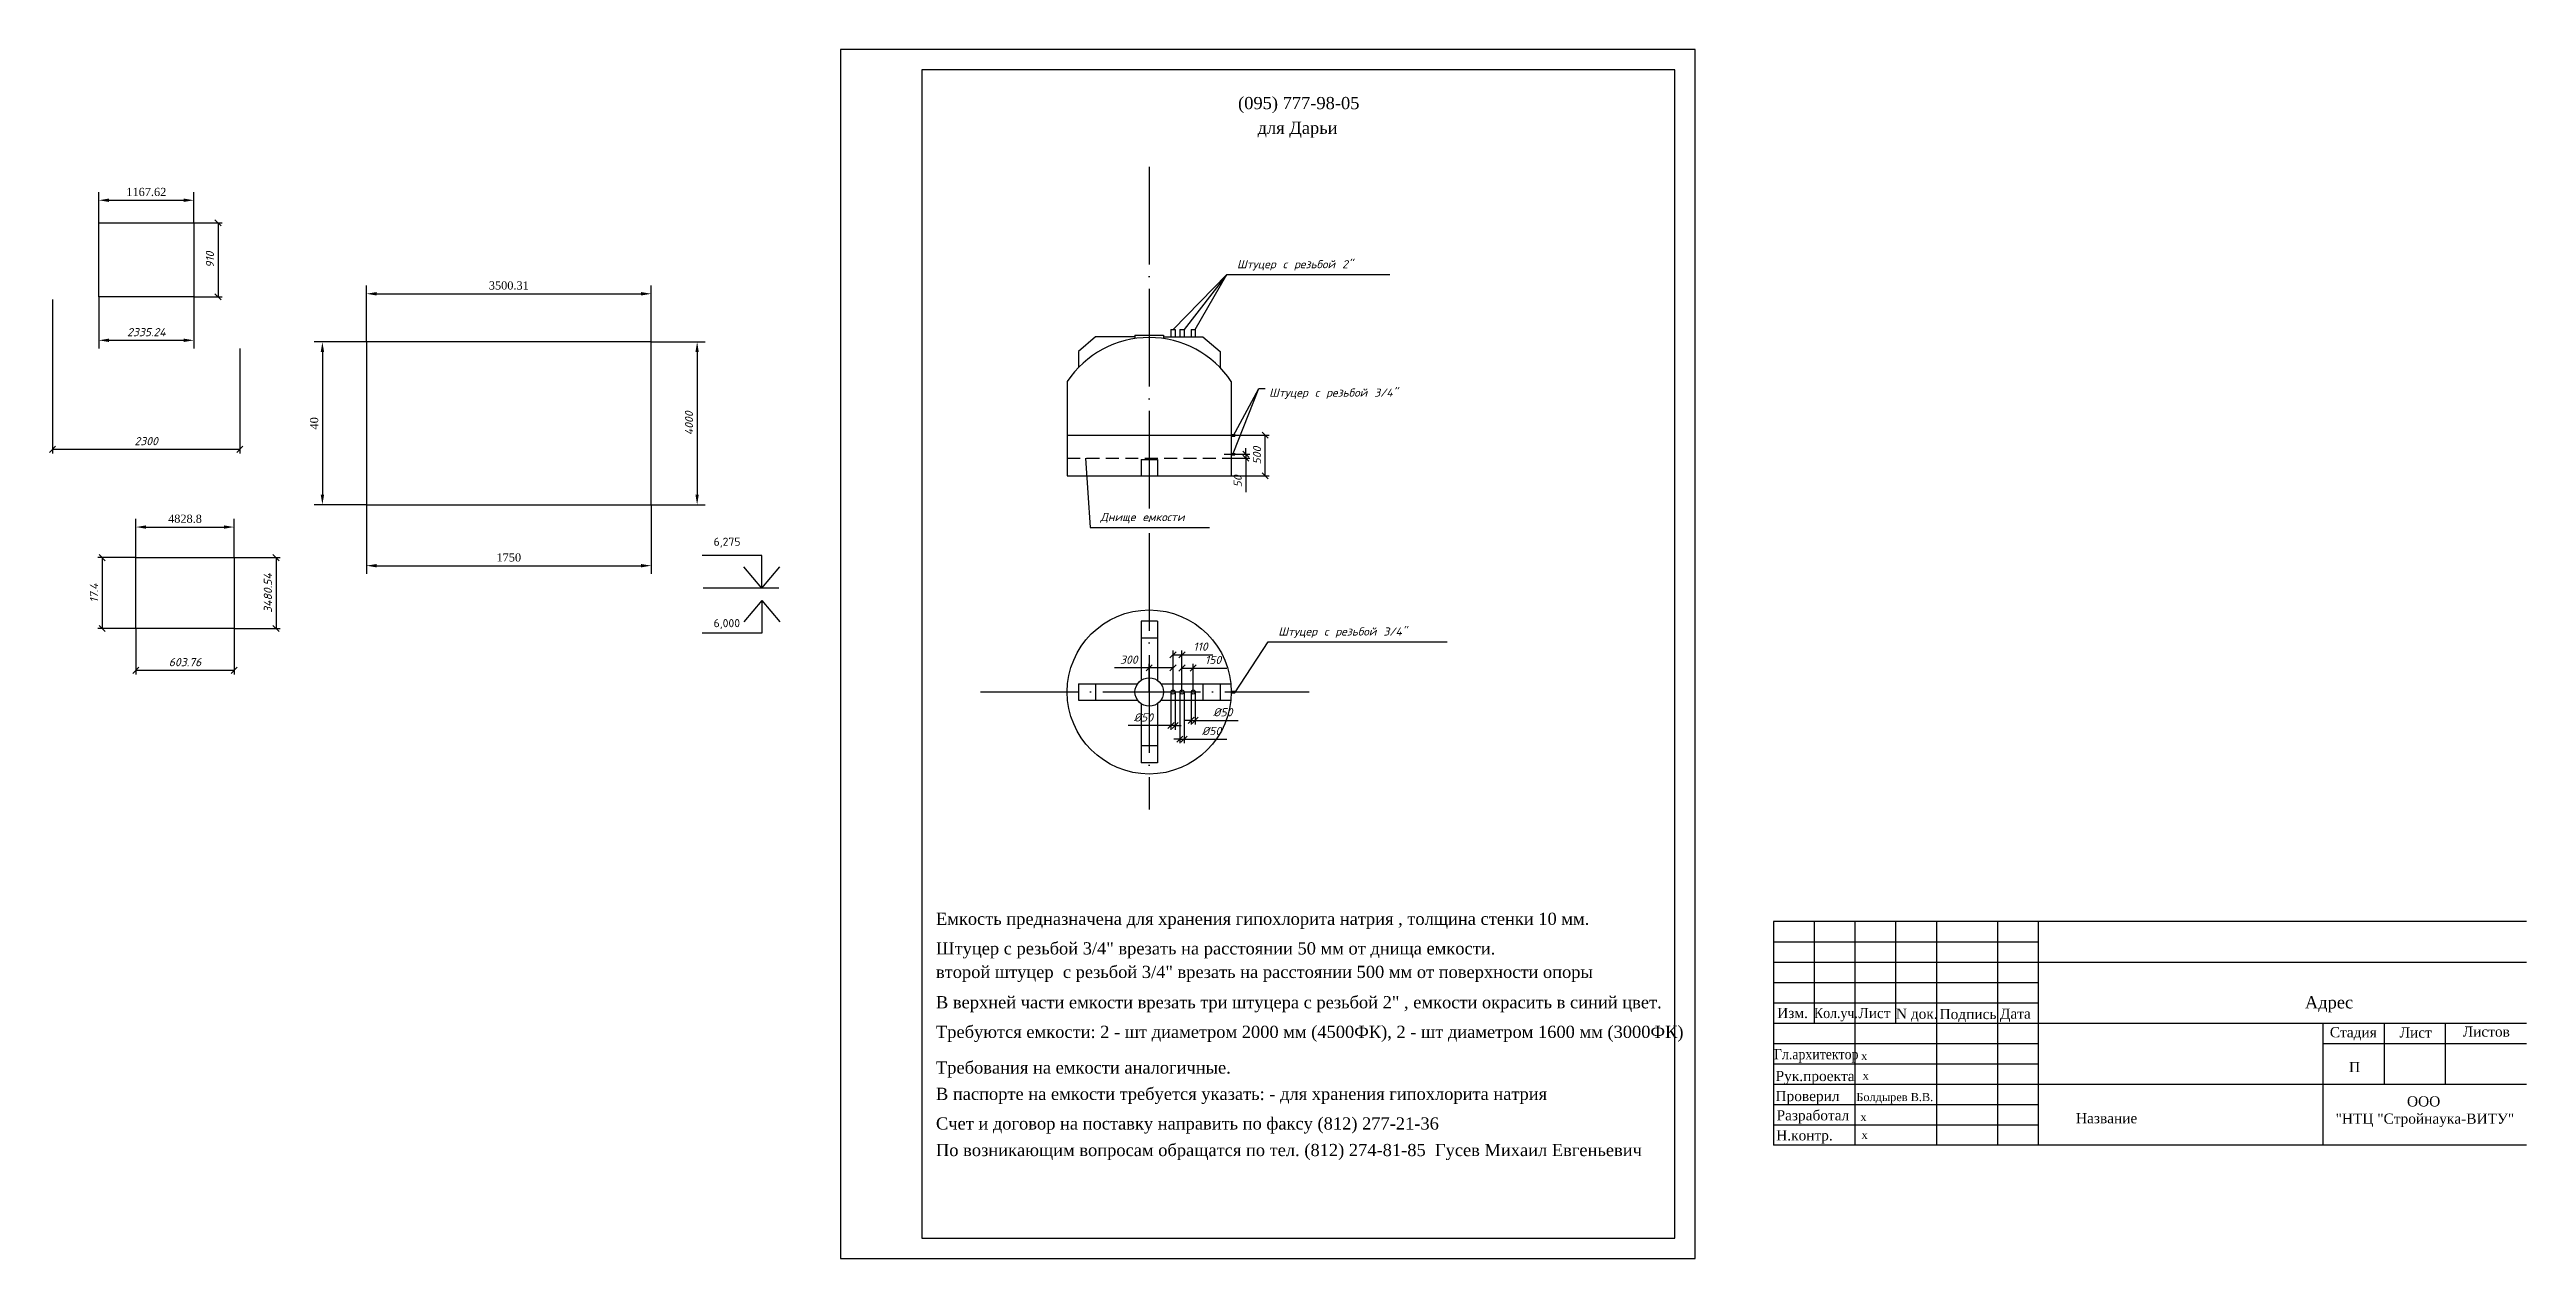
# Model space of a CAD drawing. Header units: millimetres. Extents: x -206 to 60656, y 401 to 30101.
import ezdxf

# ---------------------------------------------------------------- set-up
doc = ezdxf.new("R2010")
doc.units = ezdxf.units.MM
doc.linetypes.add('ACAD_ISO04W100', pattern=[30, 24, -3, 0, -3])
doc.linetypes.add('DASHED2', pattern=[9.525, 6.35, -3.175])
doc.layers.add('Размеры', color=7, linetype='Continuous')
doc.styles.add('CН', font='')
doc.styles.add('СИС', font='txt.shx', dxfattribs={"oblique": 15, "height": 200})
doc.styles.add('СН с наклоном', font='', dxfattribs={"oblique": 15})
doc.styles.get('CН').set_extended_font_data('Times New Roman Cyr')
doc.styles.get('СН с наклоном').set_extended_font_data('Times New Roman Cyr')
doc.dimstyles.new('1 CН-1', dxfattribs={"dimscale": 0, "dimtxt": 200, "dimasz": 250, "dimexe": 200, "dimexo": 0.625, "dimgap": 100, "dimtad": 1, "dimlfac": 0.01, "dimdsep": 46, "dimtxsty": 'CН', "dimcen": 2.5, "dimclrd": 3, "dimclre": 3, "dimclrt": 7, "dimadec": 0, "dimazin": 0, "dimtm": 1e-09, "dimtfac": 1, "dimtmove": 0, "dimatfit": 3, "dimldrblk": 'NONE', "dimfxl": 0, "dimtolj": 1, "dimtzin": 0, "dimarcsym": 0})
doc.dimstyles.new('1 СИС', dxfattribs={"dimscale": 0, "dimtxt": 200, "dimasz": 150, "dimexe": 100, "dimexo": 0.625, "dimgap": 100, "dimtad": 1, "dimlfac": 0.01, "dimdsep": 46, "dimtxsty": 'СИС', "dimblk": 'OBLIQUE', "dimcen": 2.5, "dimclrd": 3, "dimclre": 3, "dimclrt": 7, "dimadec": 0, "dimazin": 0, "dimtm": 1e-09, "dimtfac": 1, "dimtmove": 0, "dimatfit": 3, "dimldrblk": 'NONE', "dimfxl": 0, "dimtolj": 1, "dimtzin": 0, "dimarcsym": 0})
doc.dimstyles.new('200 CН-1', dxfattribs={"dimscale": 0, "dimtxt": 200, "dimasz": 250, "dimexe": 200, "dimexo": 0.625, "dimgap": 100, "dimtad": 1, "dimlfac": 2, "dimdsep": 46, "dimtxsty": 'CН', "dimcen": 2.5, "dimclrd": 3, "dimclre": 3, "dimclrt": 7, "dimadec": 0, "dimazin": 0, "dimtm": 1e-09, "dimtfac": 1, "dimtmove": 0, "dimatfit": 3, "dimldrblk": 'NONE', "dimfxl": 0, "dimtolj": 1, "dimtzin": 0, "dimarcsym": 0})
doc.dimstyles.new('200 СИС', dxfattribs={"dimscale": 0, "dimtxt": 200, "dimasz": 150, "dimexe": 100, "dimexo": 0.625, "dimgap": 100, "dimtad": 1, "dimlfac": 2, "dimdsep": 46, "dimtxsty": 'СИС', "dimblk": 'OBLIQUE', "dimcen": 2.5, "dimclrd": 3, "dimclre": 3, "dimclrt": 7, "dimadec": 0, "dimazin": 0, "dimtm": 1e-09, "dimtfac": 1, "dimtmove": 0, "dimatfit": 3, "dimldrblk": 'NONE', "dimfxl": 0, "dimtolj": 1, "dimtzin": 0, "dimarcsym": 0})
doc.dimstyles.new('25 СИС', dxfattribs={"dimscale": 0, "dimtxt": 200, "dimasz": 150, "dimexe": 100, "dimexo": 0.625, "dimgap": 100, "dimtad": 1, "dimlfac": 0.25, "dimdsep": 46, "dimtxsty": 'СИС', "dimblk": 'OBLIQUE', "dimcen": 2.5, "dimclrd": 3, "dimclre": 3, "dimclrt": 7, "dimadec": 0, "dimazin": 0, "dimtm": 1e-09, "dimtfac": 1, "dimtmove": 0, "dimatfit": 3, "dimldrblk": 'NONE', "dimfxl": 0, "dimtolj": 1, "dimtzin": 0, "dimarcsym": 0})
doc.dimstyles.new('25CН-1', dxfattribs={"dimscale": 0, "dimtxt": 200, "dimasz": 250, "dimexe": 200, "dimexo": 0.625, "dimgap": 100, "dimtad": 1, "dimlfac": 0.25, "dimdsep": 46, "dimtxsty": 'CН', "dimcen": 2.5, "dimclrd": 3, "dimclre": 3, "dimclrt": 7, "dimadec": 0, "dimazin": 0, "dimtm": 1e-09, "dimtfac": 1, "dimtmove": 0, "dimatfit": 3, "dimldrblk": 'NONE', "dimfxl": 0, "dimtolj": 1, "dimtzin": 0, "dimarcsym": 0})
doc.dimstyles.new('50 CН-1', dxfattribs={"dimscale": 0, "dimtxt": 200, "dimasz": 250, "dimexe": 200, "dimexo": 0.625, "dimgap": 100, "dimtad": 1, "dimlfac": 0.5, "dimdsep": 46, "dimtxsty": 'CН', "dimcen": 2.5, "dimclrd": 3, "dimclre": 3, "dimclrt": 7, "dimadec": 0, "dimazin": 0, "dimtm": 1e-09, "dimtfac": 1, "dimtmove": 0, "dimatfit": 3, "dimldrblk": 'NONE', "dimfxl": 0, "dimtolj": 1, "dimtzin": 0, "dimarcsym": 0})
doc.dimstyles.new('50 СИС', dxfattribs={"dimscale": 0, "dimtxt": 200, "dimasz": 150, "dimexe": 100, "dimexo": 0.625, "dimgap": 100, "dimtad": 1, "dimlfac": 0.5, "dimdsep": 46, "dimtxsty": 'СИС', "dimblk": 'OBLIQUE', "dimcen": 2.5, "dimclrd": 3, "dimclre": 3, "dimclrt": 7, "dimadec": 0, "dimazin": 0, "dimtm": 1e-09, "dimtfac": 1, "dimtmove": 0, "dimatfit": 3, "dimldrblk": 'NONE', "dimfxl": 0, "dimtolj": 1, "dimtzin": 0, "dimarcsym": 0})
doc.dimstyles.new('CН-1', dxfattribs={"dimscale": 0, "dimtxt": 200, "dimasz": 250, "dimexe": 200, "dimexo": 0.625, "dimgap": 100, "dimtad": 1, "dimdsep": 46, "dimtxsty": 'СИС', "dimcen": 2.5, "dimclrd": 3, "dimclre": 3, "dimclrt": 7, "dimadec": 0, "dimazin": 0, "dimtm": 1e-09, "dimtfac": 1, "dimtmove": 0, "dimatfit": 3, "dimfxl": 0, "dimtolj": 1, "dimtzin": 0, "dimarcsym": 0})
doc.dimstyles.new('СИС', dxfattribs={"dimscale": 0, "dimtxt": 200, "dimasz": 150, "dimexe": 100, "dimexo": 0.625, "dimgap": 100, "dimtad": 1, "dimdsep": 46, "dimtxsty": 'СИС', "dimblk": 'OBLIQUE', "dimcen": 2.5, "dimclrd": 3, "dimclre": 3, "dimclrt": 7, "dimadec": 0, "dimazin": 0, "dimtm": 1e-09, "dimtfac": 1, "dimtmove": 0, "dimatfit": 3, "dimldrblk": 'NONE', "dimfxl": 0, "dimtolj": 1, "dimtzin": 0, "dimarcsym": 0})

# ---------------------------------------------------------------- blocks, each defined once
blk = doc.blocks.new('_OBLIQUE')
at = {"color": 0, "linetype": 'ByBlock'}
blk.add_line((-0.5, -0.5), (0.5, 0.5), dxfattribs=at)
blk = doc.blocks.new('*D3')
at = {"layer": 'Defpoints', "color": 0}
for p in [(-131, 23958), (4469, 22758), (4469, 20280)]:
    blk.add_point(p, dxfattribs=at)
at = {"layer": 'Размеры', "color": 3, "lineweight": -2}
for p, q in [((-131, 23957), (-131, 20180)), ((4469, 22757), (4469, 20180)), ((-131, 20280), (4469, 20280))]:
    blk.add_line(p, q, dxfattribs=at)
at = {"layer": 'Размеры', "color": 3, "lineweight": -2, "xscale": 150, "yscale": 150, "zscale": 150, "rotation": 180}
blk.add_blockref('_OBLIQUE', (-131, 20280), dxfattribs=at)
at = {"layer": 'Размеры', "color": 3, "lineweight": -2, "xscale": 150, "yscale": 150, "zscale": 150}
blk.add_blockref('_OBLIQUE', (4469, 20280), dxfattribs=at)
at = {"layer": 'Размеры', "color": 7, "insert": (2169, 20480), "char_height": 200, "attachment_point": 5, "style": 'СИС'}
blk.add_mtext('\\A1;2300', dxfattribs=at)
blk = doc.blocks.new('_None')
blk = doc.blocks.new('*D4')
at = {"layer": 'Defpoints', "color": 0}
for p in [(1006, 24026), (3341, 24026), (3341, 22958)]:
    blk.add_point(p, dxfattribs=at)
at = {"layer": 'Размеры', "color": 3, "lineweight": -2}
for p, q in [((1006, 24025), (1006, 22758)), ((3341, 24025), (3341, 22758)), ((1256, 22958), (3091, 22958))]:
    blk.add_line(p, q, dxfattribs=at)
at = {"layer": 'Размеры', "color": 3}
for points in [[(1256, 22999), (1256, 22916), (1006, 22958)], [(3091, 22999), (3091, 22916), (3341, 22958)]]:
    blk.add_solid(points, dxfattribs=at)
at = {"layer": 'Размеры', "color": 7, "insert": (2173, 23158), "char_height": 200, "attachment_point": 5, "style": 'СИС'}
blk.add_mtext('\\A1;2335.24', dxfattribs=at)
blk = doc.blocks.new('*D5')
at = {"layer": 'Defpoints', "color": 0}
for p in [(3341, 26399), (1006, 25845), (3341, 25845)]:
    blk.add_point(p, dxfattribs=at)
at = {"layer": 'Размеры', "color": 3, "lineweight": -2}
for p, q in [((1006, 25846), (1006, 26599)), ((1256, 26399), (3091, 26399)), ((3341, 25846), (3341, 26599))]:
    blk.add_line(p, q, dxfattribs=at)
at = {"layer": 'Размеры', "color": 3}
for points in [[(1256, 26440), (1256, 26357), (1006, 26399)], [(3091, 26440), (3091, 26357), (3341, 26399)]]:
    blk.add_solid(points, dxfattribs=at)
at = {"layer": 'Размеры', "color": 7, "insert": (2173, 26601), "char_height": 200, "attachment_point": 5, "style": 'CН'}
blk.add_mtext('\\A1;1167.62', dxfattribs=at)
blk = doc.blocks.new('*D6')
at = {"layer": 'Defpoints', "color": 0}
for p in [(1915, 15878), (4330, 15878), (4330, 14850)]:
    blk.add_point(p, dxfattribs=at)
at = {"layer": 'Размеры', "color": 3, "lineweight": -2}
for p, q in [((1915, 15877), (1915, 14750)), ((4330, 15877), (4330, 14750)), ((1915, 14850), (4330, 14850))]:
    blk.add_line(p, q, dxfattribs=at)
at = {"layer": 'Размеры', "color": 3, "lineweight": -2, "xscale": 150, "yscale": 150, "zscale": 150, "rotation": 180}
blk.add_blockref('_OBLIQUE', (1915, 14850), dxfattribs=at)
at = {"layer": 'Размеры', "color": 3, "lineweight": -2, "xscale": 150, "yscale": 150, "zscale": 150}
blk.add_blockref('_OBLIQUE', (4330, 14850), dxfattribs=at)
at = {"layer": 'Размеры', "color": 7, "insert": (3123, 15050), "char_height": 200, "attachment_point": 5, "style": 'СИС'}
blk.add_mtext('\\A1;603.76', dxfattribs=at)
blk = doc.blocks.new('*D7')
at = {"layer": 'Defpoints', "color": 0}
for p in [(4330, 18370), (1916, 17618), (4330, 17618)]:
    blk.add_point(p, dxfattribs=at)
at = {"layer": 'Размеры', "color": 3, "lineweight": -2}
for p, q in [((1916, 17619), (1916, 18570)), ((2166, 18370), (4080, 18370)), ((4330, 17619), (4330, 18570))]:
    blk.add_line(p, q, dxfattribs=at)
at = {"layer": 'Размеры', "color": 3}
for points in [[(2166, 18411), (2166, 18328), (1916, 18370)], [(4080, 18411), (4080, 18328), (4330, 18370)]]:
    blk.add_solid(points, dxfattribs=at)
at = {"layer": 'Размеры', "color": 7, "insert": (3123, 18572), "char_height": 200, "attachment_point": 5, "style": 'CН'}
blk.add_mtext('\\A1;4828.8', dxfattribs=at)
blk = doc.blocks.new('*D8')
at = {"layer": 'Defpoints', "color": 0}
for p in [(1916, 17618), (1085, 15878), (1916, 15878)]:
    blk.add_point(p, dxfattribs=at)
at = {"layer": 'Размеры', "color": 3, "lineweight": -2}
for p, q in [((1915, 17618), (985, 17618)), ((1085, 17618), (1085, 15878)), ((1915, 15878), (985, 15878))]:
    blk.add_line(p, q, dxfattribs=at)
at = {"layer": 'Размеры', "color": 3, "lineweight": -2, "xscale": 150, "yscale": 150, "zscale": 150}
for p, rotation in [((1085, 17618), 90), ((1085, 15878), 270)]:
    blk.add_blockref('_OBLIQUE', p, dxfattribs=dict(at, rotation=rotation))
at = {"layer": 'Размеры', "color": 7, "insert": (885, 16748), "char_height": 200, "attachment_point": 5, "rotation": 90, "style": 'СИС'}
blk.add_mtext('\\A1;17.4', dxfattribs=at)
blk = doc.blocks.new('*D9')
at = {"layer": 'Defpoints', "color": 0}
for p in [(7580, 18918), (14580, 18918), (14580, 17421)]:
    blk.add_point(p, dxfattribs=at)
at = {"layer": 'Размеры', "color": 3, "lineweight": -2}
for p, q in [((7580, 18917), (7580, 17221)), ((14580, 18917), (14580, 17221)), ((7830, 17421), (14330, 17421))]:
    blk.add_line(p, q, dxfattribs=at)
at = {"layer": 'Размеры', "color": 3}
for points in [[(7830, 17462), (7830, 17379), (7580, 17421)], [(14330, 17462), (14330, 17379), (14580, 17421)]]:
    blk.add_solid(points, dxfattribs=at)
at = {"layer": 'Размеры', "color": 7, "insert": (11080, 17623), "char_height": 200, "attachment_point": 5, "style": 'CН'}
blk.add_mtext('\\A1;1750', dxfattribs=at)
blk = doc.blocks.new('*D10')
at = {"layer": 'Defpoints', "color": 0}
for p in [(4330, 17618), (4330, 15878), (5359, 15878)]:
    blk.add_point(p, dxfattribs=at)
at = {"layer": 'Размеры', "color": 3, "lineweight": -2}
for p, q in [((4331, 17618), (5459, 17618)), ((5359, 17618), (5359, 15878)), ((4331, 15878), (5459, 15878))]:
    blk.add_line(p, q, dxfattribs=at)
at = {"layer": 'Размеры', "color": 3, "lineweight": -2, "xscale": 150, "yscale": 150, "zscale": 150}
for p, rotation in [((5359, 17618), 90), ((5359, 15878), 270)]:
    blk.add_blockref('_OBLIQUE', p, dxfattribs=dict(at, rotation=rotation))
at = {"layer": 'Размеры', "color": 7, "insert": (5159, 16748), "char_height": 200, "attachment_point": 5, "rotation": 90, "style": 'СИС'}
blk.add_mtext('\\A1;3480.54', dxfattribs=at)
blk = doc.blocks.new('*D11')
at = {"layer": 'Defpoints', "color": 0}
for p in [(14581, 24101), (7580, 22918), (14581, 22918)]:
    blk.add_point(p, dxfattribs=at)
at = {"layer": 'Размеры', "color": 3, "lineweight": -2}
for p, q in [((7580, 22919), (7580, 24301)), ((7830, 24101), (14331, 24101)), ((14581, 22919), (14581, 24301))]:
    blk.add_line(p, q, dxfattribs=at)
at = {"layer": 'Размеры', "color": 3}
for points in [[(7830, 24143), (7830, 24059), (7580, 24101)], [(14331, 24143), (14331, 24059), (14581, 24101)]]:
    blk.add_solid(points, dxfattribs=at)
at = {"layer": 'Размеры', "color": 7, "insert": (11080, 24303), "char_height": 200, "attachment_point": 5, "style": 'CН'}
blk.add_mtext('\\A1;3500.31', dxfattribs=at)
blk = doc.blocks.new('*D12')
at = {"layer": 'Defpoints', "color": 0}
for p in [(7580, 22918), (6499, 18918), (7580, 18918)]:
    blk.add_point(p, dxfattribs=at)
at = {"layer": 'Размеры', "color": 3, "lineweight": -2}
for p, q in [((7580, 22918), (6299, 22918)), ((6499, 22668), (6499, 19168)), ((7580, 18918), (6299, 18918))]:
    blk.add_line(p, q, dxfattribs=at)
at = {"layer": 'Размеры', "color": 3}
for points in [[(6458, 22668), (6541, 22668), (6499, 22918)], [(6458, 19168), (6541, 19168), (6499, 18918)]]:
    blk.add_solid(points, dxfattribs=at)
at = {"layer": 'Размеры', "color": 7, "insert": (6297, 20918), "char_height": 200, "attachment_point": 5, "rotation": 90, "style": 'CН'}
blk.add_mtext('\\A1;40', dxfattribs=at)
blk = doc.blocks.new('*D13')
at = {"layer": 'Defpoints', "color": 0}
for p in [(3341, 25846), (3341, 24026), (3935, 24026)]:
    blk.add_point(p, dxfattribs=at)
at = {"layer": 'Размеры', "color": 3, "lineweight": -2}
for p, q in [((3341, 25846), (4035, 25846)), ((3935, 25846), (3935, 24026)), ((3341, 24026), (4035, 24026))]:
    blk.add_line(p, q, dxfattribs=at)
at = {"layer": 'Размеры', "color": 3, "lineweight": -2, "xscale": 150, "yscale": 150, "zscale": 150}
for p, rotation in [((3935, 25846), 90), ((3935, 24026), 270)]:
    blk.add_blockref('_OBLIQUE', p, dxfattribs=dict(at, rotation=rotation))
at = {"layer": 'Размеры', "color": 7, "insert": (3735, 24936), "char_height": 200, "attachment_point": 5, "rotation": 90, "style": 'СИС'}
blk.add_mtext('\\A1;910', dxfattribs=at)
blk = doc.blocks.new('*D14')
at = {"layer": 'Defpoints', "color": 0}
for p in [(14580, 22918), (14580, 18918), (15707, 18918)]:
    blk.add_point(p, dxfattribs=at)
at = {"layer": 'Размеры', "color": 3, "lineweight": -2}
for p, q in [((14581, 22918), (15907, 22918)), ((15707, 22668), (15707, 19168)), ((14581, 18918), (15907, 18918))]:
    blk.add_line(p, q, dxfattribs=at)
at = {"layer": 'Размеры', "color": 3}
for points in [[(15665, 22668), (15748, 22668), (15707, 22918)], [(15665, 19168), (15748, 19168), (15707, 18918)]]:
    blk.add_solid(points, dxfattribs=at)
at = {"layer": 'Размеры', "color": 7, "insert": (15507, 20918), "char_height": 200, "attachment_point": 5, "rotation": 90, "style": 'СИС'}
blk.add_mtext('\\A1;4000', dxfattribs=at)
blk = doc.blocks.new('*D18')
at = {"color": 3, "lineweight": -2}
for p, q in [((26815, 14912), (25963, 14912)), ((26815, 14319), (26815, 15012)), ((27400, 14912), (26815, 14912)), ((27400, 14319), (27400, 15012))]:
    blk.add_line(p, q, dxfattribs=at)
at = {"layer": 'Defpoints', "color": 0}
for p in [(26815, 14912), (26815, 14318), (27400, 14318)]:
    blk.add_point(p, dxfattribs=at)
at = {"color": 3, "lineweight": -2, "xscale": 150, "yscale": 150, "zscale": 150, "rotation": 180}
blk.add_blockref('_OBLIQUE', (26815, 14912), dxfattribs=at)
at = {"color": 3, "lineweight": -2, "xscale": 150, "yscale": 150, "zscale": 150}
blk.add_blockref('_OBLIQUE', (27400, 14912), dxfattribs=at)
at = {"color": 7, "insert": (26314, 15112), "char_height": 200, "attachment_point": 5, "style": 'СИС'}
blk.add_mtext('\\A1;300', dxfattribs=at)
blk = doc.blocks.new('*D19')
at = {"color": 3, "lineweight": -2}
for p, q in [((27400, 14319), (27400, 15333)), ((27400, 15233), (27620, 15233)), ((27620, 14319), (27620, 15333)), ((27620, 15233), (28381, 15233))]:
    blk.add_line(p, q, dxfattribs=at)
at = {"layer": 'Defpoints', "color": 0}
for p in [(27620, 15233), (27400, 14318), (27620, 14318)]:
    blk.add_point(p, dxfattribs=at)
at = {"color": 3, "lineweight": -2, "xscale": 150, "yscale": 150, "zscale": 150, "rotation": 180}
blk.add_blockref('_OBLIQUE', (27400, 15233), dxfattribs=at)
at = {"color": 3, "lineweight": -2, "xscale": 150, "yscale": 150, "zscale": 150}
blk.add_blockref('_OBLIQUE', (27620, 15233), dxfattribs=at)
at = {"color": 7, "insert": (28076, 15433), "char_height": 200, "attachment_point": 5, "style": 'СИС'}
blk.add_mtext('\\A1;110', dxfattribs=at)
blk = doc.blocks.new('*D20')
at = {"color": 3, "lineweight": -2}
for p, q in [((27620, 14319), (27620, 15006)), ((27620, 14906), (27896, 14906)), ((27896, 14319), (27896, 15006)), ((27896, 14906), (28724, 14906))]:
    blk.add_line(p, q, dxfattribs=at)
at = {"layer": 'Defpoints', "color": 0}
for p in [(27896, 14906), (27620, 14318), (27896, 14318)]:
    blk.add_point(p, dxfattribs=at)
at = {"color": 3, "lineweight": -2, "xscale": 150, "yscale": 150, "zscale": 150, "rotation": 180}
blk.add_blockref('_OBLIQUE', (27620, 14906), dxfattribs=at)
at = {"color": 3, "lineweight": -2, "xscale": 150, "yscale": 150, "zscale": 150}
blk.add_blockref('_OBLIQUE', (27896, 14906), dxfattribs=at)
at = {"color": 7, "insert": (28385, 15106), "char_height": 200, "attachment_point": 5, "style": 'СИС'}
blk.add_mtext('\\A1;150', dxfattribs=at)
blk = doc.blocks.new('*D21')
at = {"color": 3, "lineweight": -2}
for p, q in [((27350, 14317), (27350, 13392)), ((27450, 14317), (27450, 13392)), ((27350, 13492), (26295, 13492)), ((27450, 13492), (27350, 13492)), ((27450, 13492), (27600, 13492))]:
    blk.add_line(p, q, dxfattribs=at)
at = {"layer": 'Defpoints', "color": 0}
for p in [(27350, 14318), (27450, 14318), (27350, 13492)]:
    blk.add_point(p, dxfattribs=at)
at = {"color": 3, "lineweight": -2, "xscale": 150, "yscale": 150, "zscale": 150}
blk.add_blockref('_OBLIQUE', (27350, 13492), dxfattribs=at)
at = {"color": 3, "lineweight": -2, "xscale": 150, "yscale": 150, "zscale": 150, "rotation": 180}
blk.add_blockref('_OBLIQUE', (27450, 13492), dxfattribs=at)
at = {"color": 7, "insert": (26673, 13692), "char_height": 200, "attachment_point": 5, "style": 'СИС'}
blk.add_mtext('\\A1;%%c50', dxfattribs=at)
blk = doc.blocks.new('*D22')
at = {"color": 3, "lineweight": -2}
for p, q in [((27570, 14317), (27570, 13061)), ((27670, 14317), (27670, 13061)), ((27570, 13161), (27420, 13161)), ((27570, 13161), (27670, 13161)), ((27670, 13161), (28725, 13161))]:
    blk.add_line(p, q, dxfattribs=at)
at = {"layer": 'Defpoints', "color": 0}
for p in [(27570, 14318), (27670, 14318), (27670, 13161)]:
    blk.add_point(p, dxfattribs=at)
at = {"color": 3, "lineweight": -2, "xscale": 150, "yscale": 150, "zscale": 150}
blk.add_blockref('_OBLIQUE', (27570, 13161), dxfattribs=at)
at = {"color": 3, "lineweight": -2, "xscale": 150, "yscale": 150, "zscale": 150, "rotation": 180}
blk.add_blockref('_OBLIQUE', (27670, 13161), dxfattribs=at)
at = {"color": 7, "insert": (28347, 13361), "char_height": 200, "attachment_point": 5, "style": 'СИС'}
blk.add_mtext('\\A1;%%c50', dxfattribs=at)
blk = doc.blocks.new('*D23')
at = {"color": 3, "lineweight": -2}
for p, q in [((27846, 14317), (27846, 13521)), ((27946, 14317), (27946, 13521)), ((27846, 13621), (27696, 13621)), ((27846, 13621), (27946, 13621)), ((27946, 13621), (29001, 13621))]:
    blk.add_line(p, q, dxfattribs=at)
at = {"layer": 'Defpoints', "color": 0}
for p in [(27846, 14318), (27946, 14318), (27946, 13621)]:
    blk.add_point(p, dxfattribs=at)
at = {"color": 3, "lineweight": -2, "xscale": 150, "yscale": 150, "zscale": 150}
blk.add_blockref('_OBLIQUE', (27846, 13621), dxfattribs=at)
at = {"color": 3, "lineweight": -2, "xscale": 150, "yscale": 150, "zscale": 150, "rotation": 180}
blk.add_blockref('_OBLIQUE', (27946, 13621), dxfattribs=at)
at = {"color": 7, "insert": (28624, 13821), "char_height": 200, "attachment_point": 5, "style": 'СИС'}
blk.add_mtext('\\A1;%%c50', dxfattribs=at)
blk = doc.blocks.new('*D24')
at = {"color": 3, "lineweight": -2}
for p, q in [((28920, 20160), (29289, 20160)), ((29189, 20160), (29189, 20310)), ((29189, 20160), (29189, 20060)), ((28831, 20060), (29289, 20060)), ((29189, 20060), (29189, 19225))]:
    blk.add_line(p, q, dxfattribs=at)
at = {"layer": 'Defpoints', "color": 0}
for p in [(28920, 20160), (28830, 20060), (29189, 20060)]:
    blk.add_point(p, dxfattribs=at)
at = {"color": 3, "lineweight": -2, "xscale": 150, "yscale": 150, "zscale": 150}
for p, rotation in [((29189, 20160), 270), ((29189, 20060), 90)]:
    blk.add_blockref('_OBLIQUE', p, dxfattribs=dict(at, rotation=rotation))
at = {"color": 7, "insert": (28989, 19492), "char_height": 200, "attachment_point": 5, "rotation": 90, "style": 'СИС'}
blk.add_mtext('\\A1;50', dxfattribs=at)
blk = doc.blocks.new('*D25')
at = {"color": 3, "lineweight": -2}
for p, q in [((28831, 20626), (29765, 20626)), ((29665, 19626), (29665, 20626)), ((28831, 19626), (29765, 19626))]:
    blk.add_line(p, q, dxfattribs=at)
at = {"layer": 'Defpoints', "color": 0}
for p in [(28830, 20626), (29665, 20626), (28830, 19626)]:
    blk.add_point(p, dxfattribs=at)
at = {"color": 3, "lineweight": -2, "xscale": 150, "yscale": 150, "zscale": 150}
for p, rotation in [((29665, 20626), 90), ((29665, 19626), 270)]:
    blk.add_blockref('_OBLIQUE', p, dxfattribs=dict(at, rotation=rotation))
at = {"color": 7, "insert": (29465, 20126), "char_height": 200, "attachment_point": 5, "rotation": 90, "style": 'СИС'}
blk.add_mtext('\\A1;500', dxfattribs=at)

msp = doc.modelspace()

# ---------------------------------------------------------------- linework, layer by layer
for p, q in [((40227.2327, 30101.0711), (19227.2327, 30101.0711)), ((19227.2327, 30101.0711), (19227.2327, 401.0711)), ((40227.2327, 401.0711), (40227.2327, 30101.0711)), ((21227.2327, 29601.0711), (21227.2327, 901.0711)), ((39727.2327, 29601.0711), (21227.2327, 29601.0711)), ((39727.2327, 901.0711), (39727.2327, 29601.0711)), ((27350.1025, 23220.7442), (27450.1025, 23220.7442)), ((27569.973, 23220.7442), (27669.973, 23220.7442)), ((27846.3905, 23220.7442), (27946.3905, 23220.7442)), ((25495.4531, 23043.6168), (25075.4531, 22683.6168)), ((26465.4531, 23043.6168), (25495.4531, 23043.6168)), ((26465.4531, 23086.3401), (27165.4531, 23086.3401)), ((26465.4531, 23086.3401), (26465.4531, 23000.8936)), ((27165.4531, 23086.3401), (27165.4531, 23000.8936)), ((27165.4531, 23043.6168), (28135.4531, 23043.6168)), ((28135.4531, 23043.6168), (28555.4531, 22683.6168)), ((24800.4531, 21946.3401), (24800.4531, 19626.3401)), ((28830.4531, 21946.3401), (28830.4531, 19626.3401)), ((24800.4531, 20626.3401), (28830.4531, 20626.3401)), ((28919.5303, 20646.3401), (28919.5303, 20606.3401)), ((28919.5303, 20180.3401), (28919.5303, 20140.3401)), ((24800.4531, 19626.3401), (28830.4531, 19626.3401)), ((26615.4531, 20026.3401), (26615.4531, 19626.3401)), ((26615.4531, 20026.3401), (27015.4531, 20026.3401)), ((27015.4531, 20026.3401), (27015.4531, 19626.3401)), ((27015.4531, 16057.8997), (26615.4531, 16057.8997)), ((27015.4531, 15637.8997), (26615.4531, 15637.8997)), ((25075.4531, 14517.8997), (25075.4531, 14117.8997)), ((25495.4531, 14517.8997), (25495.4531, 14117.8997)), ((28135.4531, 14517.8997), (28135.4531, 14117.8997)), ((28555.4531, 14517.8997), (28555.4531, 14117.8997)), ((28919.5303, 14337.8997), (28919.5303, 14297.8997)), ((27015.4531, 12997.8997), (26615.4531, 12997.8997)), ((27015.4531, 12577.8997), (26615.4531, 12577.8997)), ((60655.8715, 8680.9034), (42155.8715, 8680.9034)), ((42155.8715, 8680.9034), (42155.8715, 3180.9034)), ((43155.8715, 8680.9034), (43155.8715, 6180.9034)), ((44155.8715, 8680.9034), (44155.8715, 3180.9034)), ((45155.8715, 8680.9034), (45155.8715, 6180.9034)), ((46155.8715, 8680.9034), (46155.8715, 3180.9034)), ((47655.8715, 8680.9034), (47655.8715, 3180.9034)), ((48655.8715, 8680.9034), (48655.8715, 3180.9034)), ((42155.8715, 8180.9034), (48655.8715, 8180.9034)), ((42155.8715, 7680.9034), (60655.8715, 7680.9034)), ((42155.8715, 7180.9034), (48655.8715, 7180.9034)), ((42155.8715, 6680.9034), (48655.8715, 6680.9034)), ((42155.8715, 6180.9034), (60655.8715, 6180.9034)), ((55655.8715, 6180.9034), (55655.8715, 3180.9034)), ((57155.8715, 6180.9034), (57155.8715, 4680.9034)), ((58655.8715, 6180.9034), (58655.8715, 4680.9034)), ((42155.8715, 5680.9034), (48655.8715, 5680.9034)), ((55655.8715, 5680.9034), (60655.8715, 5680.9034)), ((42155.8715, 5180.9034), (48655.8715, 5180.9034)), ((42155.8715, 4680.9034), (60655.8715, 4680.9034)), ((42155.8715, 4180.9034), (48655.8715, 4180.9034)), ((42155.8715, 3680.9034), (48655.8715, 3680.9034)), ((60655.8715, 3180.9034), (42155.8715, 3180.9034)), ((21227.2327, 901.0711), (39727.2327, 901.0711)), ((19227.2327, 401.0711), (40227.2327, 401.0711))]:
    msp.add_line(p, q)
at = {"color": 3, "linetype": 'ACAD_ISO04W100', "ltscale": 100}
for p, q in [((26815.4531, 27222.5181), (26815.4531, 11434.45)), ((22671.2221, 14317.8997), (30742.5943, 14317.8997))]:
    msp.add_line(p, q, dxfattribs=at)
at = {"color": 3}
for p, q in [((27400.1025, 23220.7442), (28721.7952, 24572.7362)), ((28721.7952, 24572.7362), (27669.973, 23220.7442)), ((28874.9917, 20180.3401), (29511.1479, 21771.8138))]:
    msp.add_line(p, q, dxfattribs=at)
at = {"color": 7, "linetype": 'Continuous', "ltscale": 100}
for p, q in [((27350.1025, 23220.7442), (27350.1025, 23043.6168)), ((27450.1025, 23220.7442), (27450.1025, 23043.6168)), ((27569.973, 23220.7442), (27569.973, 23043.6168)), ((27669.973, 23220.7442), (27669.973, 23043.6168)), ((27846.3905, 23220.7442), (27846.3905, 23043.6168)), ((27946.3905, 23220.7442), (27946.3905, 23043.6168)), ((25075.4531, 22683.6168), (25075.4531, 22288.1269)), ((28555.4531, 22683.6168), (28555.4531, 22288.1269)), ((26615.4531, 16057.8997), (26615.4531, 14605.1278)), ((27015.4531, 16057.8997), (27015.4531, 14605.1278)), ((25075.4531, 14517.8997), (26528.2249, 14517.8997)), ((25075.4531, 14117.8997), (26528.2249, 14117.8997)), ((26615.4531, 14030.6716), (26615.4531, 12577.8997)), ((27015.4531, 14030.6716), (27015.4531, 12577.8997)), ((27102.6812, 14517.8997), (28820.5029, 14517.8997)), ((27102.6812, 14117.8997), (28820.5029, 14117.8997))]:
    msp.add_line(p, q, dxfattribs=at)
at = {"linetype": 'DASHED2', "ltscale": 50}
for p, q in [((28655.4691, 20160.3401), (28919.5303, 20160.3401)), ((28830.4531, 20646.3401), (28919.5303, 20646.3401)), ((28830.4531, 20606.3401), (28919.5303, 20606.3401)), ((28830.4531, 20180.3401), (28919.5303, 20180.3401)), ((28830.4531, 20140.3401), (28919.5303, 20140.3401)), ((24800.4531, 20060.3401), (28830.4531, 20060.3401)), ((28830.4531, 14337.8997), (28919.5303, 14337.8997)), ((28830.4531, 14297.8997), (28919.5303, 14297.8997))]:
    msp.add_line(p, q, dxfattribs=at)
at = {"linetype": 'Continuous', "ltscale": 50}
for p, q in [((17296.5014, 17669.0753), (15826.7032, 17669.0753)), ((17296.5014, 16871.1812), (17296.5014, 17669.0753)), ((17296.5014, 16871.1812), (16857.3482, 17391.2573)), ((17296.5014, 16871.1812), (17735.6547, 17391.2573)), ((17296.5014, 16562.6389), (16857.3482, 16042.5627)), ((17296.5014, 16562.6389), (17296.5014, 15764.7448)), ((17296.5014, 16562.6389), (17735.6547, 16042.5627)), ((17296.5014, 15764.7448), (15826.7032, 15764.7448))]:
    msp.add_line(p, q, dxfattribs=at)
at = {"color": 3, "linetype": 'Continuous', "ltscale": 50}
msp.add_line((17711.8791, 16871.1812), (15858.6554, 16871.1812), dxfattribs=at)
for points in [[(7580.1501, 22918.0528), (7580.1501, 18918.0528), (14580.1501, 18918.0528), (14580.1501, 22918.0528)], [(1915.913, 17618.2609), (4330.3146, 17618.2609), (4330.3146, 15877.9899), (1915.913, 15877.9899)]]:
    msp.add_lwpolyline(points, close=True)
for centre, radius in [((26815.4531, 14317.8997), 2015), ((26815.4531, 14317.8997), 350), ((27400.1025, 14317.8997), 50), ((27619.973, 14317.8997), 50), ((27896.3905, 14317.8997), 50)]:
    msp.add_circle(centre, radius)
msp.add_arc((26815.4531, 20606.6063), 2419.7338, 33.619150359, 146.380849641)
at = {"layer": 'Размеры'}
msp.add_lwpolyline([(1005.5648, 25844.9966), (3340.8058, 25844.9966), (3340.8058, 24025.6224), (1005.5648, 24025.6224)], close=True, dxfattribs=at)

# ---------------------------------------------------------------- texts
for s, height, style, p in [('(095) 777-98-05', 300, 'СН с наклоном', (28998.3202, 28636.3792)), ('для Дарьи', 300, 'СН с наклоном', (29477.2196, 28030.0655)), ('6,275', 200, 'СИС', (16111.5485, 17909.0107)), ('6,000', 200, 'СИС', (16111.5485, 15908.6903)), ('Емкость предназначена для хранения гипохлорита натрия , толщина стенки 10 мм.', 300, 'СН с наклоном', (21575.3794, 8595.9563)), ('Штуцер с резьбой 3/4" врезать на расстоянии 50 мм от днища емкости.', 300, 'СН с наклоном', (21575.3794, 7868.917)), ('второй штуцер  с резьбой 3/4" врезать на расстоянии 500 мм от поверхности опоры ', 300, 'СН с наклоном', (21575.3794, 7291.0143)), ('В верхней части емкости врезать три штуцера с резьбой 2" , емкости окрасить в синий цвет.', 300, 'СН с наклоном', (21575.3794, 6545.3332)), ('Адрес', 300, 'CН', (55211.4331, 6543.6945)), ('Требуются емкости: 2 - шт диаметром 2000 мм (4500ФК), 2 - шт диаметром 1600 мм (3000ФК)', 300, 'СН с наклоном', (21575.3794, 5818.2943)), ('Изм.', 250, 'CН', (42244.447, 6306.8542)), ('Лист', 250, 'CН', (44239.1872, 6304.5341)), ('N док.', 250, 'CН', (45161.9235, 6288.1827)), ('Подпись', 250, 'CН', (46235.0214, 6281.1977)), ('Дата', 250, 'CН', (47718.2949, 6291.2722)), ('Стадия', 250, 'CН', (55824.7576, 5833.7668)), ('Листов', 250, 'CН', (59090.1659, 5849.8685)), ('Лист', 250, 'CН', (57539.0787, 5826.1876)), ('Требования на емкости аналогичные.', 300, 'СН с наклоном', (21575.3794, 4942.1188)), ('Рук.проекта', 250, 'CН', (42206.4322, 4758.9497)), ('х', 200, 'CН', (44308.4275, 5278.2493)), ('х', 200, 'CН', (44344.8996, 4795.3966)), ('П', 250, 'CН', (56295.4376, 4978.9293)), ('В паспорте на емкости требуется указать: - для хранения гипохлорита натрия', 300, 'СН с наклоном', (21575.3794, 4294.5323)), ('Проверил', 250, 'CН', (42202.1581, 4266.9917)), ('Болдырев В.В.', 200, 'CН', (44189.8928, 4266.9917)), ('ООО', 250, 'CН', (57719.4706, 4135.0711)), ('Счет и договор на поставку направить по факсу (812) 277-21-36', 300, 'СН с наклоном', (21575.3794, 3567.4932)), ('Разработал', 250, 'CН', (42229.5122, 3793.2493)), ('х', 200, 'CН', (44290.1914, 3775.0285)), ('Название', 250, 'CН', (49586.6112, 3721.4691)), ('"НТЦ "Стройнаука-ВИТУ"', 250, 'CН', (55966.2794, 3710.5938)), ('По возникающим вопросам обращатся по тел. (812) 274-81-85  Гусев Михаил Евгеньевич', 300, 'СН с наклоном', (21575.3794, 2915.0222)), ('Н.контр.', 250, 'CН', (42220.3942, 3301.2861)), ('х', 200, 'CН', (44317.5455, 3337.7278))]:
    msp.add_text(s, height=height, dxfattribs=dict(style=style)).set_placement(p)
at = {"style": 'CН', "width": 0.9}
for s, p in [('Кол.уч.', (43148.9575, 6306.8542)), ('Гл.архитектор', (42166.472, 5294.0257))]:
    msp.add_text(s, height=250, dxfattribs=at).set_placement(p)
at = {"color": 7, "char_height": 200, "style": 'СИС'}
for s, insert, attachment_point in [('\\A1;Штуцер с резьбой 2"', (28971.7952, 24672.7362), 7), ('\\A1;Штуцер с резьбой 3/4"', (29761.1479, 21773.0638), 1), ('\\A1;Днище емкости', (25613.4523, 18462.1888), 7), ('\\A1;Штуцер с резьбой 3/4"', (29986.3267, 15649.1692), 7)]:
    msp.add_mtext(s, dxfattribs=dict(at, insert=insert, attachment_point=attachment_point))

# ---------------------------------------------------------------- dimensions: what is measured, and where the dimension line sits
for base, p1, p2, picture, middle in [((29665.419, 20626.3401), (28830.4531, 19626.3401), (28830.4531, 20626.3401), '*D25', (29465.419, 20126.3401)), ((29189.3469, 20060.3401), (28919.5303, 20160.3401), (28830.4531, 20060.3401), '*D24', (28989.3469, 19492.4768))]:
    dim = msp.add_linear_dim(base=base, p1=p1, p2=p2, angle=90, dimstyle='50 СИС', override={"dimscale": 1})
    dim.commit()
    dim.dimension.update_dxf_attribs({"geometry": picture, "text_midpoint": middle})
for base, p1, p2, text, picture, middle in [((26815.4531, 14911.6762), (27400.1025, 14317.8997), (26815.4531, 14317.8997), '300', '*D18', (26314.2564, 15111.6762)), ((27619.973, 15233.4629), (27400.1025, 14317.8997), (27619.973, 14317.8997), '110', '*D19', (28075.6355, 15433.4629)), ((27896.3905, 14905.8782), (27619.973, 14317.8997), (27896.3905, 14317.8997), '150', '*D20', (28385.3863, 15105.8782)), ((27350.1025, 13491.7722), (27450.1025, 14317.8997), (27350.1025, 14317.8997), '%%c50', '*D21', (26672.7093, 13691.7722)), ((27669.973, 13160.7526), (27569.973, 14317.8997), (27669.973, 14317.8997), '%%c50', '*D22', (28347.3663, 13360.7526)), ((27946.3905, 13621.3649), (27846.3905, 14317.8997), (27946.3905, 14317.8997), '%%c50', '*D23', (28623.7837, 13821.3649))]:
    dim = msp.add_linear_dim(base=base, p1=p1, p2=p2, text=text, dimstyle='50 СИС', override={"dimscale": 1})
    dim.commit()
    dim.dimension.update_dxf_attribs({"geometry": picture, "text_midpoint": middle})
at = {"layer": 'Размеры'}
for base, p1, p2, dimstyle, picture, middle in [((3340.8058, 26398.7192), (1005.5648, 25844.9966), (3340.8058, 25844.9966), '50 CН-1', '*D5', (2173.1853, 26600.7379)), ((14580.7751, 24100.8694), (7580.1501, 22918.0528), (14580.7751, 22918.0528), '50 CН-1', '*D11', (11080.4626, 24302.8882)), ((3340.8058, 22957.7288), (1005.5648, 24025.6224), (3340.8058, 24025.6224), 'CН-1', '*D4', (2173.1853, 23157.7288)), ((14580.1501, 17420.5029), (7580.1501, 18918.0528), (14580.1501, 18918.0528), '25CН-1', '*D9', (11080.1501, 17622.5216)), ((4330.3146, 18369.7416), (1915.913, 17618.2609), (4330.3146, 17618.2609), '200 CН-1', '*D7', (3123.1138, 18571.7604)), ((4330.3146, 14849.648), (1915.288, 15877.9899), (4330.3146, 15877.9899), '25 СИС', '*D6', (3122.8013, 15049.648))]:
    dim = msp.add_linear_dim(base=base, p1=p1, p2=p2, dimstyle=dimstyle, override={"dimscale": 1}, dxfattribs=at)
    dim.commit()
    dim.dimension.update_dxf_attribs({"geometry": picture, "text_midpoint": middle})
for base, p1, p2, dimstyle, picture, middle in [((3934.5111, 24025.6224), (3340.8058, 25845.6216), (3340.8058, 24025.6224), '50 СИС', '*D13', (3734.5111, 24935.622)), ((6499.2058, 18918.0528), (7580.1501, 22918.0528), (7580.1501, 18918.0528), '1 CН-1', '*D12', (6297.4754, 20918.0528)), ((15706.6295, 18918.0528), (14580.1501, 22918.0528), (14580.1501, 18918.0528), 'CН-1', '*D14', (15506.6295, 20918.0528)), ((1084.7255, 15877.9899), (1915.913, 17618.2609), (1915.913, 15877.9899), '1 СИС', '*D8', (884.7255, 16748.1254)), ((5359.4039, 15877.9899), (4330.3146, 17618.2609), (4330.3146, 15877.9899), '200 СИС', '*D10', (5159.4039, 16748.1254))]:
    dim = msp.add_linear_dim(base=base, p1=p1, p2=p2, angle=90, dimstyle=dimstyle, override={"dimscale": 1}, dxfattribs=at)
    dim.commit()
    dim.dimension.update_dxf_attribs({"geometry": picture, "text_midpoint": middle})
at = {"layer": 'Размеры', "color": 1, "ltscale": 100}
dim = msp.add_linear_dim(base=(4469.4941, 20279.7776), p1=(-130.5059, 23957.6241), p2=(4469.4941, 22757.6241), text='2300', dimstyle='СИС', override={"dimscale": 1}, dxfattribs=at)
dim.commit()
dim.dimension.update_dxf_attribs({"geometry": '*D3', "text_midpoint": (2169.4941, 20479.7776)})

# ---------------------------------------------------------------- leaders
at = {"annotation_type": 0, "has_hookline": 1, "hookline_direction": 0}
for points, override, text_width in [([(27946.3905, 23220.7442), (28721.7952, 24572.7362), (28871.7952, 24572.7362)], {"dimgap": 100, "dimtad": 1}, 3753.5898), ([(28874.9917, 20606.3401), (29511.1479, 21771.8138), (29661.1479, 21771.8138)], {"dimgap": 100, "dimtad": 0}, 4153.5898), ([(25250.307, 20060.3401), (25363.4523, 18362.1888), (25513.4523, 18362.1888)], {"dimgap": 100, "dimtad": 1}, 2686.9232), ([(28919.5303, 14297.8997), (29736.3267, 15549.1692), (29886.3267, 15549.1692)], {"dimgap": 100, "dimtad": 1}, 4153.5898)]:
    msp.add_leader(points, dimstyle='50 СИС', override=override, dxfattribs=dict(at, text_width=text_width))

doc.saveas('drawing.dxf')
